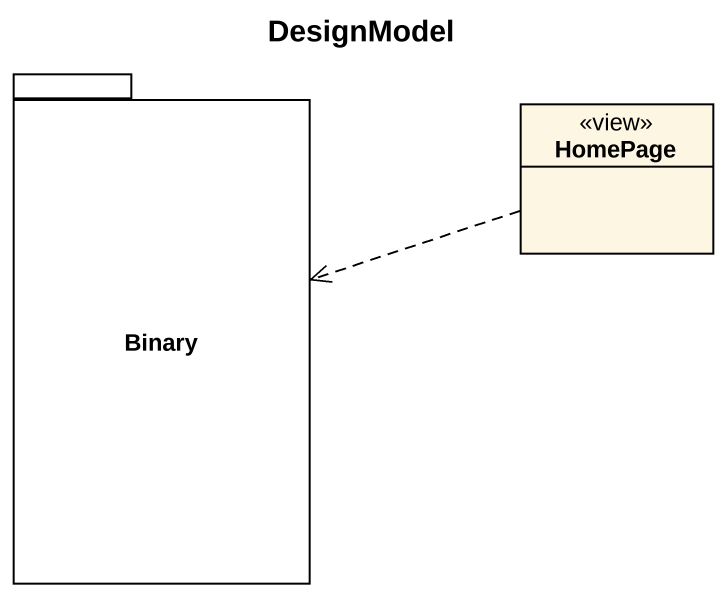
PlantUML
@startuml
title DesignModel
hide circle
hide empty members
package Binary {
}
class HomePage <<view>>
HomePage .left.> Binary
@enduml
